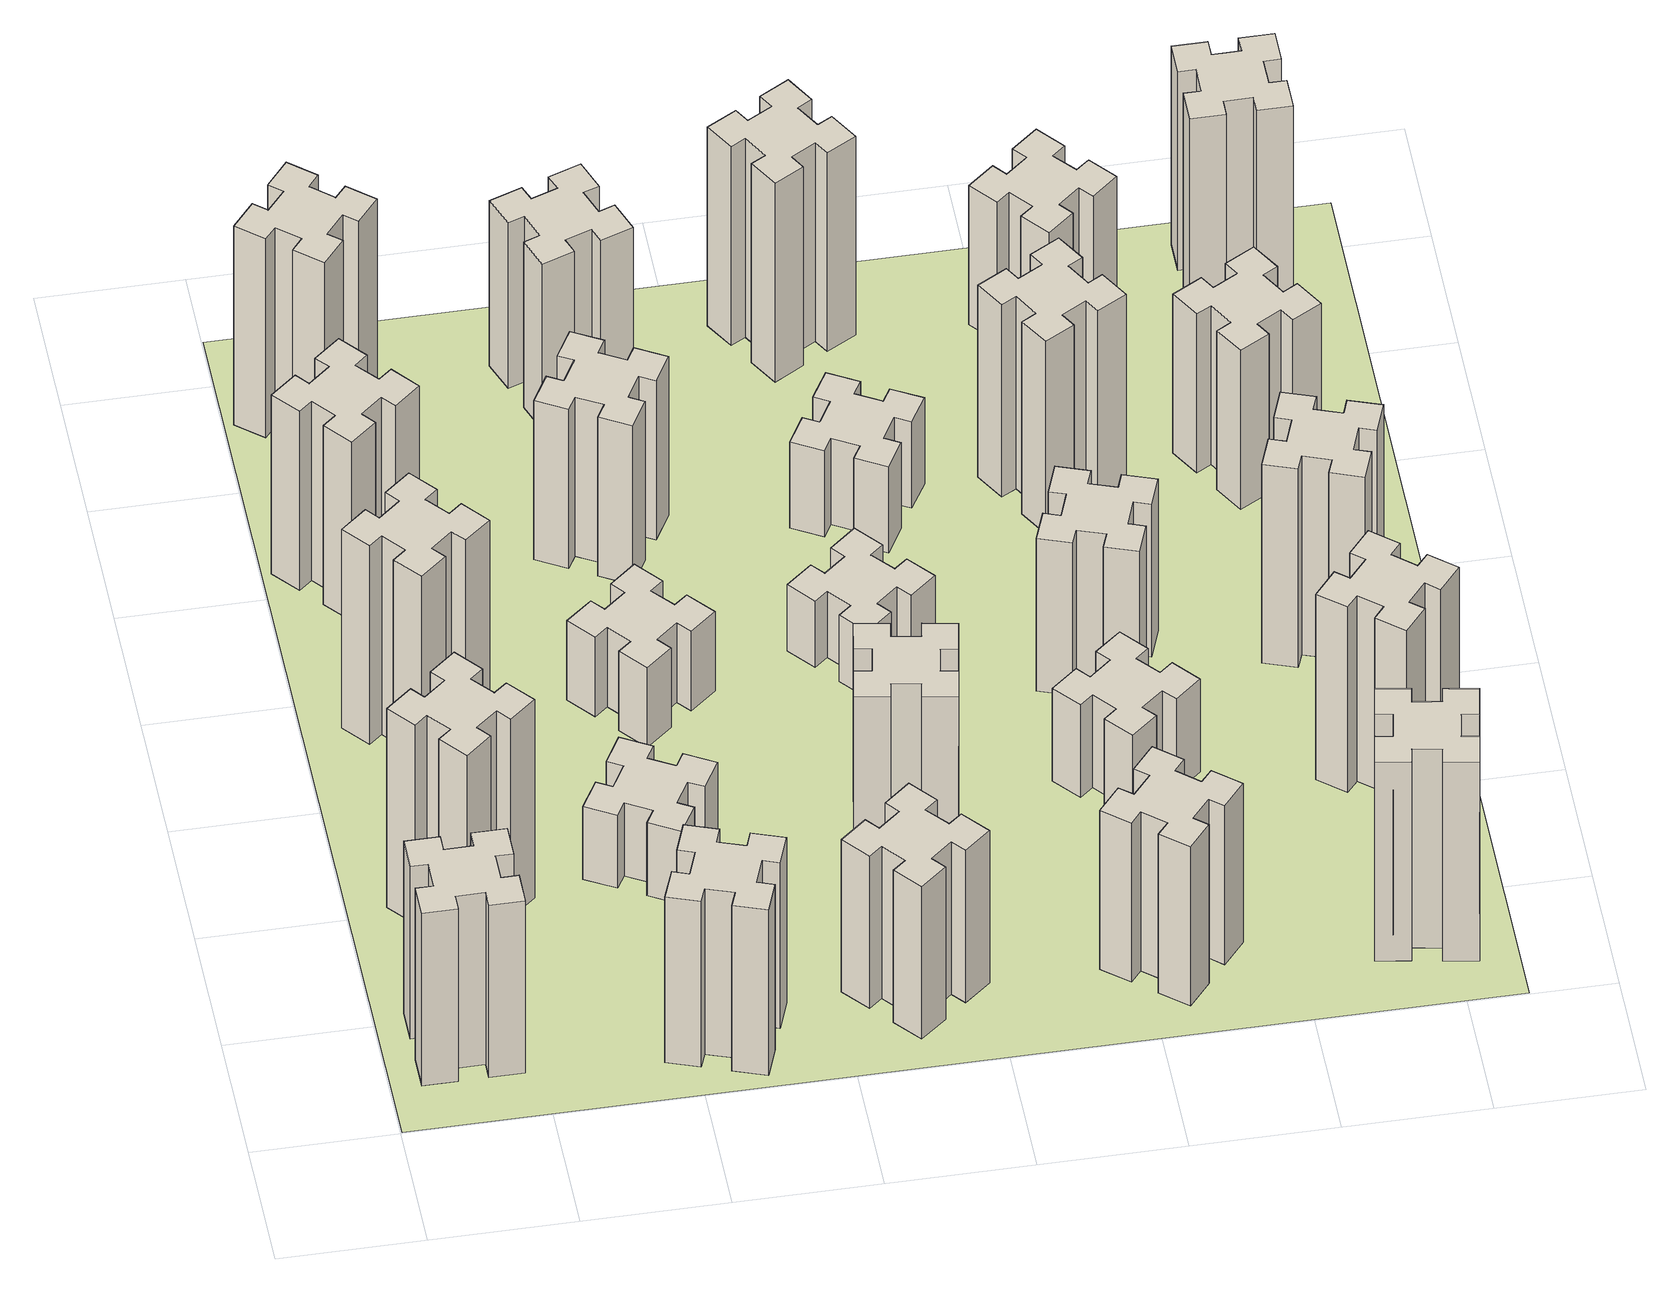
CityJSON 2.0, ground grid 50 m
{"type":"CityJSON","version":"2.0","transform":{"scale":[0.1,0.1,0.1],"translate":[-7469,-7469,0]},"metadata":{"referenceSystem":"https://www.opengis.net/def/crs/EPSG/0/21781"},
"CityObjects":{
"building1":{"type":"Building","attributes":{"class":"1000","function":"1000","usage":"1000","yearOfConstruction":2016,"roofType":"1000","measuredHeight":78,"storeysAboveGround":30,"storeysBelowGround":0},"geometry":[{"type":"Solid","lod":"1","boundaries":[[[[0,1,2,3,4,5,6,7,8,9,10,11,12,13,14,15,16,17,18,19]],[[17,16,20,21]],[[16,15,22,20]],[[15,14,23,22]],[[14,13,24,23]],[[13,12,25,24]],[[12,11,26,25]],[[11,10,27,26]],[[10,9,28,27]],[[9,8,29,28]],[[8,7,30,29]],[[7,6,31,30]],[[6,5,32,31]],[[5,4,33,32]],[[4,3,34,33]],[[3,2,35,34]],[[2,1,36,35]],[[1,0,37,36]],[[0,19,38,37]],[[19,18,39,38]],[[18,17,21,39]],[[24,25,26,27,28,29,30,31,32,33,34,35,36,37,38,39,21,20,22,23]]]]}]},
"building2":{"type":"Building","attributes":{"class":"1000","function":"1000","usage":"1000","yearOfConstruction":2016,"roofType":"1000","measuredHeight":90,"storeysAboveGround":30,"storeysBelowGround":0},"geometry":[{"type":"Solid","lod":"1","boundaries":[[[[40,41,42,43,44,45,46,47,48,49,50,51,52,53,54,55,56,57,58,59]],[[57,56,60,61]],[[56,55,62,60]],[[55,54,63,62]],[[54,53,64,63]],[[53,52,65,64]],[[52,51,66,65]],[[51,50,67,66]],[[50,49,68,67]],[[49,48,69,68]],[[48,47,70,69]],[[47,46,71,70]],[[46,45,72,71]],[[45,44,73,72]],[[44,43,74,73]],[[43,42,75,74]],[[42,41,76,75]],[[41,40,77,76]],[[40,59,78,77]],[[59,58,79,78]],[[58,57,61,79]],[[64,65,66,67,68,69,70,71,72,73,74,75,76,77,78,79,61,60,62,63]]]]}]},
"building3":{"type":"Building","attributes":{"class":"1000","function":"1000","usage":"1000","yearOfConstruction":2016,"roofType":"1000","measuredHeight":90,"storeysAboveGround":30,"storeysBelowGround":0},"geometry":[{"type":"Solid","lod":"1","boundaries":[[[[80,81,82,83,84,85,86,87,88,89,90,91,92,93,94,95,96,97,98,99]],[[97,96,100,101]],[[96,95,102,100]],[[95,94,103,102]],[[94,93,104,103]],[[93,92,105,104]],[[92,91,106,105]],[[91,90,107,106]],[[90,89,108,107]],[[89,88,109,108]],[[88,87,110,109]],[[87,86,111,110]],[[86,85,112,111]],[[85,84,113,112]],[[84,83,114,113]],[[83,82,115,114]],[[82,81,116,115]],[[81,80,117,116]],[[80,99,118,117]],[[99,98,119,118]],[[98,97,101,119]],[[104,105,106,107,108,109,110,111,112,113,114,115,116,117,118,119,101,100,102,103]]]]}]},
"building4":{"type":"Building","attributes":{"class":"1000","function":"1000","usage":"1000","yearOfConstruction":2016,"roofType":"1000","measuredHeight":81,"storeysAboveGround":30,"storeysBelowGround":0},"geometry":[{"type":"Solid","lod":"1","boundaries":[[[[120,121,122,123,124,125,126,127,128,129,130,131,132,133,134,135,136,137,138,139]],[[137,136,140,141]],[[136,135,142,140]],[[135,134,143,142]],[[134,133,144,143]],[[133,132,145,144]],[[132,131,146,145]],[[131,130,147,146]],[[130,129,148,147]],[[129,128,149,148]],[[128,127,150,149]],[[127,126,151,150]],[[126,125,152,151]],[[125,124,153,152]],[[124,123,154,153]],[[123,122,155,154]],[[122,121,156,155]],[[121,120,157,156]],[[120,139,158,157]],[[139,138,159,158]],[[138,137,141,159]],[[144,145,146,147,148,149,150,151,152,153,154,155,156,157,158,159,141,140,142,143]]]]}]},
"building5":{"type":"Building","attributes":{"class":"1000","function":"1000","usage":"1000","yearOfConstruction":2016,"roofType":"1000","measuredHeight":75,"storeysAboveGround":30,"storeysBelowGround":0},"geometry":[{"type":"Solid","lod":"1","boundaries":[[[[160,161,162,163,164,165,166,167,168,169,170,171,172,173,174,175,176,177,178,179]],[[177,176,180,181]],[[176,175,182,180]],[[175,174,183,182]],[[174,173,184,183]],[[173,172,185,184]],[[172,171,186,185]],[[171,170,187,186]],[[170,169,188,187]],[[169,168,189,188]],[[168,167,190,189]],[[167,166,191,190]],[[166,165,192,191]],[[165,164,193,192]],[[164,163,194,193]],[[163,162,195,194]],[[162,161,196,195]],[[161,160,197,196]],[[160,179,198,197]],[[179,178,199,198]],[[178,177,181,199]],[[184,185,186,187,188,189,190,191,192,193,194,195,196,197,198,199,181,180,182,183]]]]}]},
"building6":{"type":"Building","attributes":{"class":"1000","function":"1000","usage":"1000","yearOfConstruction":2016,"roofType":"1000","measuredHeight":90,"storeysAboveGround":30,"storeysBelowGround":0},"geometry":[{"type":"Solid","lod":"1","boundaries":[[[[200,201,202,203,204,205,206,207,208,209,210,211,212,213,214,215,216,217,218,219]],[[217,216,220,221]],[[216,215,222,220]],[[215,214,223,222]],[[214,213,224,223]],[[213,212,225,224]],[[212,211,226,225]],[[211,210,227,226]],[[210,209,228,227]],[[209,208,229,228]],[[208,207,230,229]],[[207,206,231,230]],[[206,205,232,231]],[[205,204,233,232]],[[204,203,234,233]],[[203,202,235,234]],[[202,201,236,235]],[[201,200,237,236]],[[200,219,238,237]],[[219,218,239,238]],[[218,217,221,239]],[[224,225,226,227,228,229,230,231,232,233,234,235,236,237,238,239,221,220,222,223]]]]}]},
"building7":{"type":"Building","attributes":{"class":"1000","function":"1000","usage":"1000","yearOfConstruction":2016,"roofType":"1000","measuredHeight":33,"storeysAboveGround":30,"storeysBelowGround":0},"geometry":[{"type":"Solid","lod":"1","boundaries":[[[[240,241,242,243,244,245,246,247,248,249,250,251,252,253,254,255,256,257,258,259]],[[257,256,260,261]],[[256,255,262,260]],[[255,254,263,262]],[[254,253,264,263]],[[253,252,265,264]],[[252,251,266,265]],[[251,250,267,266]],[[250,249,268,267]],[[249,248,269,268]],[[248,247,270,269]],[[247,246,271,270]],[[246,245,272,271]],[[245,244,273,272]],[[244,243,274,273]],[[243,242,275,274]],[[242,241,276,275]],[[241,240,277,276]],[[240,259,278,277]],[[259,258,279,278]],[[258,257,261,279]],[[264,265,266,267,268,269,270,271,272,273,274,275,276,277,278,279,261,260,262,263]]]]}]},
"building8":{"type":"Building","attributes":{"class":"1000","function":"1000","usage":"1000","yearOfConstruction":2016,"roofType":"1000","measuredHeight":36,"storeysAboveGround":30,"storeysBelowGround":0},"geometry":[{"type":"Solid","lod":"1","boundaries":[[[[280,281,282,283,284,285,286,287,288,289,290,291,292,293,294,295,296,297,298,299]],[[297,296,300,301]],[[296,295,302,300]],[[295,294,303,302]],[[294,293,304,303]],[[293,292,305,304]],[[292,291,306,305]],[[291,290,307,306]],[[290,289,308,307]],[[289,288,309,308]],[[288,287,310,309]],[[287,286,311,310]],[[286,285,312,311]],[[285,284,313,312]],[[284,283,314,313]],[[283,282,315,314]],[[282,281,316,315]],[[281,280,317,316]],[[280,299,318,317]],[[299,298,319,318]],[[298,297,301,319]],[[304,305,306,307,308,309,310,311,312,313,314,315,316,317,318,319,301,300,302,303]]]]}]},
"building9":{"type":"Building","attributes":{"class":"1000","function":"1000","usage":"1000","yearOfConstruction":2016,"roofType":"1000","measuredHeight":69,"storeysAboveGround":30,"storeysBelowGround":0},"geometry":[{"type":"Solid","lod":"1","boundaries":[[[[320,321,322,323,324,325,326,327,328,329,330,331,332,333,334,335,336,337,338,339]],[[337,336,340,341]],[[336,335,342,340]],[[335,334,343,342]],[[334,333,344,343]],[[333,332,345,344]],[[332,331,346,345]],[[331,330,347,346]],[[330,329,348,347]],[[329,328,349,348]],[[328,327,350,349]],[[327,326,351,350]],[[326,325,352,351]],[[325,324,353,352]],[[324,323,354,353]],[[323,322,355,354]],[[322,321,356,355]],[[321,320,357,356]],[[320,339,358,357]],[[339,338,359,358]],[[338,337,341,359]],[[344,345,346,347,348,349,350,351,352,353,354,355,356,357,358,359,341,340,342,343]]]]}]},
"building10":{"type":"Building","attributes":{"class":"1000","function":"1000","usage":"1000","yearOfConstruction":2016,"roofType":"1000","measuredHeight":72,"storeysAboveGround":30,"storeysBelowGround":0},"geometry":[{"type":"Solid","lod":"1","boundaries":[[[[360,361,362,363,364,365,366,367,368,369,370,371,372,373,374,375,376,377,378,379]],[[377,376,380,381]],[[376,375,382,380]],[[375,374,383,382]],[[374,373,384,383]],[[373,372,385,384]],[[372,371,386,385]],[[371,370,387,386]],[[370,369,388,387]],[[369,368,389,388]],[[368,367,390,389]],[[367,366,391,390]],[[366,365,392,391]],[[365,364,393,392]],[[364,363,394,393]],[[363,362,395,394]],[[362,361,396,395]],[[361,360,397,396]],[[360,379,398,397]],[[379,378,399,398]],[[378,377,381,399]],[[384,385,386,387,388,389,390,391,392,393,394,395,396,397,398,399,381,380,382,383]]]]}]},
"building11":{"type":"Building","attributes":{"class":"1000","function":"1000","usage":"1000","yearOfConstruction":2016,"roofType":"1000","measuredHeight":75,"storeysAboveGround":30,"storeysBelowGround":0},"geometry":[{"type":"Solid","lod":"1","boundaries":[[[[400,401,402,403,404,405,406,407,408,409,410,411,412,413,414,415,416,417,418,419]],[[417,416,420,421]],[[416,415,422,420]],[[415,414,423,422]],[[414,413,424,423]],[[413,412,425,424]],[[412,411,426,425]],[[411,410,427,426]],[[410,409,428,427]],[[409,408,429,428]],[[408,407,430,429]],[[407,406,431,430]],[[406,405,432,431]],[[405,404,433,432]],[[404,403,434,433]],[[403,402,435,434]],[[402,401,436,435]],[[401,400,437,436]],[[400,419,438,437]],[[419,418,439,438]],[[418,417,421,439]],[[424,425,426,427,428,429,430,431,432,433,434,435,436,437,438,439,421,420,422,423]]]]}]},
"building12":{"type":"Building","attributes":{"class":"1000","function":"1000","usage":"1000","yearOfConstruction":2016,"roofType":"1000","measuredHeight":75,"storeysAboveGround":30,"storeysBelowGround":0},"geometry":[{"type":"Solid","lod":"1","boundaries":[[[[440,441,442,443,444,445,446,447,448,449,450,451,452,453,454,455,456,457,458,459]],[[457,456,460,461]],[[456,455,462,460]],[[455,454,463,462]],[[454,453,464,463]],[[453,452,465,464]],[[452,451,466,465]],[[451,450,467,466]],[[450,449,468,467]],[[449,448,469,468]],[[448,447,470,469]],[[447,446,471,470]],[[446,445,472,471]],[[445,444,473,472]],[[444,443,474,473]],[[443,442,475,474]],[[442,441,476,475]],[[441,440,477,476]],[[440,459,478,477]],[[459,458,479,478]],[[458,457,461,479]],[[464,465,466,467,468,469,470,471,472,473,474,475,476,477,478,479,461,460,462,463]]]]}]},
"building13":{"type":"Building","attributes":{"class":"1000","function":"1000","usage":"1000","yearOfConstruction":2016,"roofType":"1000","measuredHeight":30,"storeysAboveGround":30,"storeysBelowGround":0},"geometry":[{"type":"Solid","lod":"1","boundaries":[[[[480,481,482,483,484,485,486,487,488,489,490,491,492,493,494,495,496,497,498,499]],[[497,496,500,501]],[[496,495,502,500]],[[495,494,503,502]],[[494,493,504,503]],[[493,492,505,504]],[[492,491,506,505]],[[491,490,507,506]],[[490,489,508,507]],[[489,488,509,508]],[[488,487,510,509]],[[487,486,511,510]],[[486,485,512,511]],[[485,484,513,512]],[[484,483,514,513]],[[483,482,515,514]],[[482,481,516,515]],[[481,480,517,516]],[[480,499,518,517]],[[499,498,519,518]],[[498,497,501,519]],[[504,505,506,507,508,509,510,511,512,513,514,515,516,517,518,519,501,500,502,503]]]]}]},
"building14":{"type":"Building","attributes":{"class":"1000","function":"1000","usage":"1000","yearOfConstruction":2016,"roofType":"1000","measuredHeight":72,"storeysAboveGround":30,"storeysBelowGround":0},"geometry":[{"type":"Solid","lod":"1","boundaries":[[[[520,521,522,523,524,525,526,527,528,529,530,531,532,533,534,535,536,537,538,539]],[[537,536,540,541]],[[536,535,542,540]],[[535,534,543,542]],[[534,533,544,543]],[[533,532,545,544]],[[532,531,546,545]],[[531,530,547,546]],[[530,529,548,547]],[[529,528,549,548]],[[528,527,550,549]],[[527,526,551,550]],[[526,525,552,551]],[[525,524,553,552]],[[524,523,554,553]],[[523,522,555,554]],[[522,521,556,555]],[[521,520,557,556]],[[520,539,558,557]],[[539,538,559,558]],[[538,537,541,559]],[[544,545,546,547,548,549,550,551,552,553,554,555,556,557,558,559,541,540,542,543]]]]}]},
"building15":{"type":"Building","attributes":{"class":"1000","function":"1000","usage":"1000","yearOfConstruction":2016,"roofType":"1000","measuredHeight":39,"storeysAboveGround":30,"storeysBelowGround":0},"geometry":[{"type":"Solid","lod":"1","boundaries":[[[[560,561,562,563,564,565,566,567,568,569,570,571,572,573,574,575,576,577,578,579]],[[577,576,580,581]],[[576,575,582,580]],[[575,574,583,582]],[[574,573,584,583]],[[573,572,585,584]],[[572,571,586,585]],[[571,570,587,586]],[[570,569,588,587]],[[569,568,589,588]],[[568,567,590,589]],[[567,566,591,590]],[[566,565,592,591]],[[565,564,593,592]],[[564,563,594,593]],[[563,562,595,594]],[[562,561,596,595]],[[561,560,597,596]],[[560,579,598,597]],[[579,578,599,598]],[[578,577,581,599]],[[584,585,586,587,588,589,590,591,592,593,594,595,596,597,598,599,581,580,582,583]]]]}]},
"building16":{"type":"Building","attributes":{"class":"1000","function":"1000","usage":"1000","yearOfConstruction":2016,"roofType":"1000","measuredHeight":90,"storeysAboveGround":30,"storeysBelowGround":0},"geometry":[{"type":"Solid","lod":"1","boundaries":[[[[600,601,602,603,604,605,606,607,608,609,610,611,612,613,614,615,616,617,618,619]],[[617,616,620,621]],[[616,615,622,620]],[[615,614,623,622]],[[614,613,624,623]],[[613,612,625,624]],[[612,611,626,625]],[[611,610,627,626]],[[610,609,628,627]],[[609,608,629,628]],[[608,607,630,629]],[[607,606,631,630]],[[606,605,632,631]],[[605,604,633,632]],[[604,603,634,633]],[[603,602,635,634]],[[602,601,636,635]],[[601,600,637,636]],[[600,619,638,637]],[[619,618,639,638]],[[618,617,621,639]],[[624,625,626,627,628,629,630,631,632,633,634,635,636,637,638,639,621,620,622,623]]]]}]},
"building17":{"type":"Building","attributes":{"class":"1000","function":"1000","usage":"1000","yearOfConstruction":2016,"roofType":"1000","measuredHeight":42,"storeysAboveGround":30,"storeysBelowGround":0},"geometry":[{"type":"Solid","lod":"1","boundaries":[[[[640,641,642,643,644,645,646,647,648,649,650,651,652,653,654,655,656,657,658,659]],[[657,656,660,661]],[[656,655,662,660]],[[655,654,663,662]],[[654,653,664,663]],[[653,652,665,664]],[[652,651,666,665]],[[651,650,667,666]],[[650,649,668,667]],[[649,648,669,668]],[[648,647,670,669]],[[647,646,671,670]],[[646,645,672,671]],[[645,644,673,672]],[[644,643,674,673]],[[643,642,675,674]],[[642,641,676,675]],[[641,640,677,676]],[[640,659,678,677]],[[659,658,679,678]],[[658,657,661,679]],[[664,665,666,667,668,669,670,671,672,673,674,675,676,677,678,679,661,660,662,663]]]]}]},
"building18":{"type":"Building","attributes":{"class":"1000","function":"1000","usage":"1000","yearOfConstruction":2016,"roofType":"1000","measuredHeight":69,"storeysAboveGround":30,"storeysBelowGround":0},"geometry":[{"type":"Solid","lod":"1","boundaries":[[[[680,681,682,683,684,685,686,687,688,689,690,691,692,693,694,695,696,697,698,699]],[[697,696,700,701]],[[696,695,702,700]],[[695,694,703,702]],[[694,693,704,703]],[[693,692,705,704]],[[692,691,706,705]],[[691,690,707,706]],[[690,689,708,707]],[[689,688,709,708]],[[688,687,710,709]],[[687,686,711,710]],[[686,685,712,711]],[[685,684,713,712]],[[684,683,714,713]],[[683,682,715,714]],[[682,681,716,715]],[[681,680,717,716]],[[680,699,718,717]],[[699,698,719,718]],[[698,697,701,719]],[[704,705,706,707,708,709,710,711,712,713,714,715,716,717,718,719,701,700,702,703]]]]}]},
"building19":{"type":"Building","attributes":{"class":"1000","function":"1000","usage":"1000","yearOfConstruction":2016,"roofType":"1000","measuredHeight":87,"storeysAboveGround":30,"storeysBelowGround":0},"geometry":[{"type":"Solid","lod":"1","boundaries":[[[[720,721,722,723,724,725,726,727,728,729,730,731,732,733,734,735,736,737,738,739]],[[737,736,740,741]],[[736,735,742,740]],[[735,734,743,742]],[[734,733,744,743]],[[733,732,745,744]],[[732,731,746,745]],[[731,730,747,746]],[[730,729,748,747]],[[729,728,749,748]],[[728,727,750,749]],[[727,726,751,750]],[[726,725,752,751]],[[725,724,753,752]],[[724,723,754,753]],[[723,722,755,754]],[[722,721,756,755]],[[721,720,757,756]],[[720,739,758,757]],[[739,738,759,758]],[[738,737,741,759]],[[744,745,746,747,748,749,750,751,752,753,754,755,756,757,758,759,741,740,742,743]]]]}]},
"building20":{"type":"Building","attributes":{"class":"1000","function":"1000","usage":"1000","yearOfConstruction":2016,"roofType":"1000","measuredHeight":90,"storeysAboveGround":30,"storeysBelowGround":0},"geometry":[{"type":"Solid","lod":"1","boundaries":[[[[760,761,762,763,764,765,766,767,768,769,770,771,772,773,774,775,776,777,778,779]],[[777,776,780,781]],[[776,775,782,780]],[[775,774,783,782]],[[774,773,784,783]],[[773,772,785,784]],[[772,771,786,785]],[[771,770,787,786]],[[770,769,788,787]],[[769,768,789,788]],[[768,767,790,789]],[[767,766,791,790]],[[766,765,792,791]],[[765,764,793,792]],[[764,763,794,793]],[[763,762,795,794]],[[762,761,796,795]],[[761,760,797,796]],[[760,779,798,797]],[[779,778,799,798]],[[778,777,781,799]],[[784,785,786,787,788,789,790,791,792,793,794,795,796,797,798,799,781,780,782,783]]]]}]},
"building21":{"type":"Building","attributes":{"class":"1000","function":"1000","usage":"1000","yearOfConstruction":2016,"roofType":"1000","measuredHeight":63,"storeysAboveGround":30,"storeysBelowGround":0},"geometry":[{"type":"Solid","lod":"1","boundaries":[[[[800,801,802,803,804,805,806,807,808,809,810,811,812,813,814,815,816,817,818,819]],[[817,816,820,821]],[[816,815,822,820]],[[815,814,823,822]],[[814,813,824,823]],[[813,812,825,824]],[[812,811,826,825]],[[811,810,827,826]],[[810,809,828,827]],[[809,808,829,828]],[[808,807,830,829]],[[807,806,831,830]],[[806,805,832,831]],[[805,804,833,832]],[[804,803,834,833]],[[803,802,835,834]],[[802,801,836,835]],[[801,800,837,836]],[[800,819,838,837]],[[819,818,839,838]],[[818,817,821,839]],[[824,825,826,827,828,829,830,831,832,833,834,835,836,837,838,839,821,820,822,823]]]]}]},
"building22":{"type":"Building","attributes":{"class":"1000","function":"1000","usage":"1000","yearOfConstruction":2016,"roofType":"1000","measuredHeight":84,"storeysAboveGround":30,"storeysBelowGround":0},"geometry":[{"type":"Solid","lod":"1","boundaries":[[[[840,841,842,843,844,845,846,847,848,849,850,851,852,853,854,855,856,857,858,859]],[[857,856,860,861]],[[856,855,862,860]],[[855,854,863,862]],[[854,853,864,863]],[[853,852,865,864]],[[852,851,866,865]],[[851,850,867,866]],[[850,849,868,867]],[[849,848,869,868]],[[848,847,870,869]],[[847,846,871,870]],[[846,845,872,871]],[[845,844,873,872]],[[844,843,874,873]],[[843,842,875,874]],[[842,841,876,875]],[[841,840,877,876]],[[840,859,878,877]],[[859,858,879,878]],[[858,857,861,879]],[[864,865,866,867,868,869,870,871,872,873,874,875,876,877,878,879,861,860,862,863]]]]}]},
"building23":{"type":"Building","attributes":{"class":"1000","function":"1000","usage":"1000","yearOfConstruction":2016,"roofType":"1000","measuredHeight":90,"storeysAboveGround":30,"storeysBelowGround":0},"geometry":[{"type":"Solid","lod":"1","boundaries":[[[[880,881,882,883,884,885,886,887,888,889,890,891,892,893,894,895,896,897,898,899]],[[897,896,900,901]],[[896,895,902,900]],[[895,894,903,902]],[[894,893,904,903]],[[893,892,905,904]],[[892,891,906,905]],[[891,890,907,906]],[[890,889,908,907]],[[889,888,909,908]],[[888,887,910,909]],[[887,886,911,910]],[[886,885,912,911]],[[885,884,913,912]],[[884,883,914,913]],[[883,882,915,914]],[[882,881,916,915]],[[881,880,917,916]],[[880,899,918,917]],[[899,898,919,918]],[[898,897,901,919]],[[904,905,906,907,908,909,910,911,912,913,914,915,916,917,918,919,901,900,902,903]]]]}]},
"building24":{"type":"Building","attributes":{"class":"1000","function":"1000","usage":"1000","yearOfConstruction":2016,"roofType":"1000","measuredHeight":72,"storeysAboveGround":30,"storeysBelowGround":0},"geometry":[{"type":"Solid","lod":"1","boundaries":[[[[920,921,922,923,924,925,926,927,928,929,930,931,932,933,934,935,936,937,938,939]],[[937,936,940,941]],[[936,935,942,940]],[[935,934,943,942]],[[934,933,944,943]],[[933,932,945,944]],[[932,931,946,945]],[[931,930,947,946]],[[930,929,948,947]],[[929,928,949,948]],[[928,927,950,949]],[[927,926,951,950]],[[926,925,952,951]],[[925,924,953,952]],[[924,923,954,953]],[[923,922,955,954]],[[922,921,956,955]],[[921,920,957,956]],[[920,939,958,957]],[[939,938,959,958]],[[938,937,941,959]],[[944,945,946,947,948,949,950,951,952,953,954,955,956,957,958,959,941,940,942,943]]]]}]},
"building25":{"type":"Building","attributes":{"class":"1000","function":"1000","usage":"1000","yearOfConstruction":2016,"roofType":"1000","measuredHeight":90,"storeysAboveGround":30,"storeysBelowGround":0},"geometry":[{"type":"Solid","lod":"1","boundaries":[[[[960,961,962,963,964,965,966,967,968,969,970,971,972,973,974,975,976,977,978,979]],[[977,976,980,981]],[[976,975,982,980]],[[975,974,983,982]],[[974,973,984,983]],[[973,972,985,984]],[[972,971,986,985]],[[971,970,987,986]],[[970,969,988,987]],[[969,968,989,988]],[[968,967,990,989]],[[967,966,991,990]],[[966,965,992,991]],[[965,964,993,992]],[[964,963,994,993]],[[963,962,995,994]],[[962,961,996,995]],[[961,960,997,996]],[[960,979,998,997]],[[979,978,999,998]],[[978,977,981,999]],[[984,985,986,987,988,989,990,991,992,993,994,995,996,997,998,999,981,980,982,983]]]]}]},
"landuse1":{"type":"LandUse","attributes":{"name":"plot1","function":"1010"},"geometry":[{"type":"MultiSurface","lod":"1","boundaries":[[[1000,1001,1002,1003]]]}]}
},
"vertices":[
[165,425,0],[165,325,0],[105,325,0],[105,205,0],[225,205,0],[225,265,0],[325,265,0],[325,205,0],[445,205,0],[445,325,0],[385,325,0],[385,425,0],[445,425,0],[445,545,0],[325,545,0],[325,485,0],[225,485,0],[225,545,0],[105,545,0],[105,425,0],[225,485,780],[225,545,780],[325,485,780],[325,545,780],[445,545,780],[445,425,780],[385,425,780],[385,325,780],[445,325,780],[445,205,780],[325,205,780],[325,265,780],[225,265,780],[225,205,780],[105,205,780],[105,325,780],[165,325,780],[165,425,780],[105,425,780],[105,545,780],
[492,1048,0],[427,1124,0],[473,1163,0],[396,1255,0],[304,1178,0],[343,1132,0],[266,1067,0],[228,1113,0],[136,1036,0],[213,944,0],[259,983,0],[323,906,0],[277,868,0],[354,776,0],[446,853,0],[408,899,0],[484,963,0],[523,917,0],[615,994,0],[538,1086,0],[484,963,900],[523,917,900],[408,899,900],[446,853,900],[354,776,900],[277,868,900],[323,906,900],[259,983,900],[213,944,900],[136,1036,900],[228,1113,900],[266,1067,900],[343,1132,900],[304,1178,900],[396,1255,900],[473,1163,900],[427,1124,900],[492,1048,900],[538,1086,900],[615,994,900],
[492,1888,0],[427,1964,0],[473,2003,0],[396,2095,0],[304,2018,0],[343,1972,0],[266,1907,0],[228,1953,0],[136,1876,0],[213,1784,0],[259,1823,0],[323,1746,0],[277,1708,0],[354,1616,0],[446,1693,0],[408,1739,0],[484,1803,0],[523,1757,0],[615,1834,0],[538,1926,0],[484,1803,900],[523,1757,900],[408,1739,900],[446,1693,900],[354,1616,900],[277,1708,900],[323,1746,900],[259,1823,900],[213,1784,900],[136,1876,900],[228,1953,900],[266,1907,900],[343,1972,900],[304,2018,900],[396,2095,900],[473,2003,900],[427,1964,900],[492,1888,900],[538,1926,900],[615,1834,900],
[243,2712,0],[166,2647,0],[128,2693,0],[36,2616,0],[113,2524,0],[159,2563,0],[223,2486,0],[177,2448,0],[254,2356,0],[346,2433,0],[308,2479,0],[384,2543,0],[423,2497,0],[515,2574,0],[438,2666,0],[392,2628,0],[327,2704,0],[373,2743,0],[296,2835,0],[204,2758,0],[327,2704,810],[373,2743,810],[392,2628,810],[438,2666,810],[515,2574,810],[423,2497,810],[384,2543,810],[308,2479,810],[346,2433,810],[254,2356,810],[177,2448,810],[223,2486,810],[159,2563,810],[113,2524,810],[36,2616,810],[128,2693,810],[166,2647,810],[243,2712,810],[204,2758,810],[296,2835,810],
[1029,360,0],[995,266,0],[939,287,0],[897,174,0],[1010,133,0],[1031,189,0],[1125,155,0],[1104,99,0],[1217,57,0],[1258,170,0],[1202,191,0],[1236,285,0],[1292,264,0],[1333,377,0],[1220,418,0],[1200,362,0],[1106,396,0],[1127,452,0],[1014,493,0],[973,380,0],[1106,396,750],[1127,452,750],[1200,362,750],[1220,418,750],[1333,377,750],[1292,264,750],[1236,285,750],[1202,191,750],[1258,170,750],[1217,57,750],[1104,99,750],[1125,155,750],[1031,189,750],[1010,133,750],[897,174,750],[939,287,750],[995,266,750],[1029,360,750],[973,380,750],[1014,493,750],
[384,3387,0],[308,3452,0],[346,3498,0],[254,3575,0],[177,3483,0],[223,3444,0],[159,3368,0],[113,3406,0],[36,3314,0],[128,3237,0],[166,3283,0],[243,3219,0],[204,3173,0],[296,3096,0],[373,3188,0],[327,3226,0],[392,3303,0],[438,3264,0],[515,3356,0],[423,3433,0],[392,3303,900],[438,3264,900],[327,3226,900],[373,3188,900],[296,3096,900],[204,3173,900],[243,3219,900],[166,3283,900],[128,3237,900],[36,3314,900],[113,3406,900],[159,3368,900],[223,3444,900],[177,3483,900],[254,3575,900],[346,3498,900],[308,3452,900],[384,3387,900],[423,3433,900],[515,3356,900],
[1086,1017,0],[1136,1104,0],[1188,1074,0],[1248,1178,0],[1144,1238,0],[1114,1186,0],[1027,1236,0],[1057,1288,0],[953,1348,0],[893,1244,0],[945,1214,0],[895,1127,0],[843,1157,0],[783,1053,0],[887,993,0],[917,1045,0],[1004,995,0],[974,943,0],[1078,883,0],[1138,987,0],[1004,995,330],[974,943,330],[917,1045,330],[887,993,330],[783,1053,330],[843,1157,330],[895,1127,330],[945,1214,330],[893,1244,330],[953,1348,330],[1057,1288,330],[1027,1236,330],[1114,1186,330],[1144,1238,330],[1248,1178,330],[1188,1074,330],[1136,1104,330],[1086,1017,330],[1138,987,330],[1078,883,330],
[1083,1972,0],[1006,1907,0],[968,1953,0],[876,1876,0],[953,1784,0],[999,1823,0],[1063,1746,0],[1017,1708,0],[1094,1616,0],[1186,1693,0],[1148,1739,0],[1224,1803,0],[1263,1757,0],[1355,1834,0],[1278,1926,0],[1232,1888,0],[1167,1964,0],[1213,2003,0],[1136,2095,0],[1044,2018,0],[1167,1964,360],[1213,2003,360],[1232,1888,360],[1278,1926,360],[1355,1834,360],[1263,1757,360],[1224,1803,360],[1148,1739,360],[1186,1693,360],[1094,1616,360],[1017,1708,360],[1063,1746,360],[999,1823,360],[953,1784,360],[876,1876,360],[968,1953,360],[1006,1907,360],[1083,1972,360],[1044,2018,360],[1136,2095,360],
[1639,343,0],[1703,266,0],[1657,228,0],[1734,136,0],[1826,213,0],[1788,259,0],[1864,323,0],[1903,277,0],[1995,354,0],[1918,446,0],[1872,408,0],[1807,484,0],[1853,523,0],[1776,615,0],[1684,538,0],[1723,492,0],[1646,427,0],[1608,473,0],[1516,396,0],[1593,304,0],[1646,427,690],[1608,473,690],[1723,492,690],[1684,538,690],[1776,615,690],[1853,523,690],[1807,484,690],[1872,408,690],[1918,446,690],[1995,354,690],[1903,277,690],[1864,323,690],[1788,259,690],[1826,213,690],[1734,136,690],[1657,228,690],[1703,266,690],[1639,343,690],[1593,304,690],[1516,396,690],
[1214,2666,0],[1127,2716,0],[1157,2768,0],[1053,2828,0],[993,2724,0],[1045,2694,0],[995,2607,0],[943,2637,0],[883,2533,0],[987,2473,0],[1017,2525,0],[1104,2475,0],[1074,2423,0],[1178,2363,0],[1238,2467,0],[1186,2497,0],[1236,2584,0],[1288,2554,0],[1348,2658,0],[1244,2718,0],[1236,2584,720],[1288,2554,720],[1186,2497,720],[1238,2467,720],[1178,2363,720],[1074,2423,720],[1104,2475,720],[1017,2525,720],[987,2473,720],[883,2533,720],[943,2637,720],[995,2607,720],[1045,2694,720],[993,2724,720],[1053,2828,720],[1157,2768,720],[1127,2716,720],[1214,2666,720],[1244,2718,720],[1348,2658,720],
[1125,3456,0],[1031,3422,0],[1010,3478,0],[897,3437,0],[939,3324,0],[995,3345,0],[1029,3251,0],[973,3230,0],[1014,3117,0],[1127,3159,0],[1106,3215,0],[1200,3249,0],[1220,3193,0],[1333,3234,0],[1292,3347,0],[1236,3326,0],[1202,3420,0],[1258,3440,0],[1217,3553,0],[1104,3512,0],[1202,3420,750],[1258,3440,750],[1236,3326,750],[1292,3347,750],[1333,3234,750],[1220,3193,750],[1200,3249,750],[1106,3215,750],[1127,3159,750],[1014,3117,750],[973,3230,750],[1029,3251,750],[995,3345,750],[939,3324,750],[897,3437,750],[1010,3478,750],[1031,3422,750],[1125,3456,750],[1104,3512,750],[1217,3553,750],
[1955,1047,0],[1972,1145,0],[2031,1135,0],[2052,1253,0],[1934,1274,0],[1924,1215,0],[1825,1232,0],[1836,1291,0],[1717,1312,0],[1697,1194,0],[1756,1184,0],[1738,1085,0],[1679,1096,0],[1658,977,0],[1777,957,0],[1787,1016,0],[1885,998,0],[1875,939,0],[1993,918,0],[2014,1037,0],[1885,998,750],[1875,939,750],[1787,1016,750],[1777,957,750],[1658,977,750],[1679,1096,750],[1738,1085,750],[1756,1184,750],[1697,1194,750],[1717,1312,750],[1836,1291,750],[1825,1232,750],[1924,1215,750],[1934,1274,750],[2052,1253,750],[2031,1135,750],[1972,1145,750],[1955,1047,750],[2014,1037,750],[1993,918,750],
[1972,1988,0],[1907,2064,0],[1953,2103,0],[1876,2195,0],[1784,2118,0],[1823,2072,0],[1746,2007,0],[1708,2053,0],[1616,1976,0],[1693,1884,0],[1739,1923,0],[1803,1846,0],[1757,1808,0],[1834,1716,0],[1926,1793,0],[1888,1839,0],[1964,1903,0],[2003,1857,0],[2095,1934,0],[2018,2026,0],[1964,1903,300],[2003,1857,300],[1888,1839,300],[1926,1793,300],[1834,1716,300],[1757,1808,300],[1803,1846,300],[1739,1923,300],[1693,1884,300],[1616,1976,300],[1708,2053,300],[1746,2007,300],[1823,2072,300],[1784,2118,300],[1876,2195,300],[1953,2103,300],[1907,2064,300],[1972,1988,300],[2018,2026,300],[2095,1934,300],
[2486,323,0],[2563,259,0],[2524,213,0],[2616,136,0],[2693,228,0],[2647,266,0],[2712,343,0],[2758,304,0],[2835,396,0],[2743,473,0],[2704,427,0],[2628,492,0],[2666,538,0],[2574,615,0],[2497,523,0],[2543,484,0],[2479,408,0],[2433,446,0],[2356,354,0],[2448,277,0],[2479,408,720],[2433,446,720],[2543,484,720],[2497,523,720],[2574,615,720],[2666,538,720],[2628,492,720],[2704,427,720],[2743,473,720],[2835,396,720],[2758,304,720],[2712,343,720],[2647,266,720],[2693,228,720],[2616,136,720],[2524,213,720],[2563,259,720],[2486,323,720],[2448,277,720],[2356,354,720],
[2026,2497,0],[2076,2584,0],[2128,2554,0],[2188,2658,0],[2084,2718,0],[2054,2666,0],[1967,2716,0],[1997,2768,0],[1893,2828,0],[1833,2724,0],[1885,2694,0],[1835,2607,0],[1783,2637,0],[1723,2533,0],[1827,2473,0],[1857,2525,0],[1944,2475,0],[1914,2423,0],[2018,2363,0],[2078,2467,0],[1944,2475,390],[1914,2423,390],[1857,2525,390],[1827,2473,390],[1723,2533,390],[1783,2637,390],[1835,2607,390],[1885,2694,390],[1833,2724,390],[1893,2828,390],[1997,2768,390],[1967,2716,390],[2054,2666,390],[2084,2718,390],[2188,2658,390],[2128,2554,390],[2076,2584,390],[2026,2497,390],[2078,2467,390],[2018,2363,390],
[1844,3556,0],[1757,3506,0],[1727,3558,0],[1623,3498,0],[1683,3394,0],[1735,3424,0],[1785,3337,0],[1733,3307,0],[1793,3203,0],[1897,3263,0],[1867,3315,0],[1954,3365,0],[1984,3313,0],[2088,3373,0],[2028,3477,0],[1976,3447,0],[1926,3534,0],[1978,3564,0],[1918,3668,0],[1814,3608,0],[1926,3534,900],[1978,3564,900],[1976,3447,900],[2028,3477,900],[2088,3373,900],[1984,3313,900],[1954,3365,900],[1867,3315,900],[1897,3263,900],[1793,3203,900],[1733,3307,900],[1785,3337,900],[1735,3424,900],[1683,3394,900],[1623,3498,900],[1727,3558,900],[1757,3506,900],[1844,3556,900],[1814,3608,900],[1918,3668,900],
[2563,1332,0],[2486,1267,0],[2448,1313,0],[2356,1236,0],[2433,1144,0],[2479,1183,0],[2543,1106,0],[2497,1068,0],[2574,976,0],[2666,1053,0],[2628,1099,0],[2704,1163,0],[2743,1117,0],[2835,1194,0],[2758,1286,0],[2712,1248,0],[2647,1324,0],[2693,1363,0],[2616,1455,0],[2524,1378,0],[2647,1324,420],[2693,1363,420],[2712,1248,420],[2758,1286,420],[2835,1194,420],[2743,1117,420],[2704,1163,420],[2628,1099,420],[2666,1053,420],[2574,976,420],[2497,1068,420],[2543,1106,420],[2479,1183,420],[2433,1144,420],[2356,1236,420],[2448,1313,420],[2486,1267,420],[2563,1332,420],[2524,1378,420],[2616,1455,420],
[2682,1671,0],[2716,1765,0],[2772,1744,0],[2813,1857,0],[2700,1898,0],[2680,1842,0],[2586,1876,0],[2607,1932,0],[2494,1973,0],[2453,1860,0],[2509,1840,0],[2475,1746,0],[2419,1767,0],[2377,1654,0],[2490,1613,0],[2511,1669,0],[2605,1635,0],[2584,1579,0],[2697,1537,0],[2738,1650,0],[2605,1635,690],[2584,1579,690],[2511,1669,690],[2490,1613,690],[2377,1654,690],[2419,1767,690],[2475,1746,690],[2509,1840,690],[2453,1860,690],[2494,1973,690],[2607,1932,690],[2586,1876,690],[2680,1842,690],[2700,1898,690],[2813,1857,690],[2772,1744,690],[2716,1765,690],[2682,1671,690],[2738,1650,690],[2697,1537,690],
[2607,2475,0],[2694,2525,0],[2724,2473,0],[2828,2533,0],[2768,2637,0],[2716,2607,0],[2666,2694,0],[2718,2724,0],[2658,2828,0],[2554,2768,0],[2584,2716,0],[2497,2666,0],[2467,2718,0],[2363,2658,0],[2423,2554,0],[2475,2584,0],[2525,2497,0],[2473,2467,0],[2533,2363,0],[2637,2423,0],[2525,2497,870],[2473,2467,870],[2475,2584,870],[2423,2554,870],[2363,2658,870],[2467,2718,870],[2497,2666,870],[2584,2716,870],[2554,2768,870],[2658,2828,870],[2718,2724,870],[2666,2694,870],[2716,2607,870],[2768,2637,870],[2828,2533,870],[2724,2473,870],[2694,2525,870],[2607,2475,870],[2637,2423,870],[2533,2363,870],
[3504,475,0],[3405,492,0],[3416,551,0],[3297,572,0],[3277,454,0],[3336,444,0],[3318,345,0],[3259,356,0],[3238,237,0],[3357,217,0],[3367,276,0],[3465,258,0],[3455,199,0],[3573,178,0],[3594,297,0],[3535,307,0],[3552,405,0],[3611,395,0],[3632,513,0],[3514,534,0],[3552,405,900],[3611,395,900],[3535,307,900],[3594,297,900],[3573,178,900],[3455,199,900],[3465,258,900],[3367,276,900],[3357,217,900],[3238,237,900],[3259,356,900],[3318,345,900],[3336,444,900],[3277,454,900],[3297,572,900],[3416,551,900],[3405,492,900],[3504,475,900],[3514,534,900],[3632,513,900],
[2812,3368,0],[2747,3444,0],[2793,3483,0],[2716,3575,0],[2624,3498,0],[2663,3452,0],[2586,3387,0],[2548,3433,0],[2456,3356,0],[2533,3264,0],[2579,3303,0],[2643,3226,0],[2597,3188,0],[2674,3096,0],[2766,3173,0],[2728,3219,0],[2804,3283,0],[2843,3237,0],[2935,3314,0],[2858,3406,0],[2804,3283,630],[2843,3237,630],[2728,3219,630],[2766,3173,630],[2674,3096,630],[2597,3188,630],[2643,3226,630],[2579,3303,630],[2533,3264,630],[2456,3356,630],[2548,3433,630],[2586,3387,630],[2663,3452,630],[2624,3498,630],[2716,3575,630],[2793,3483,630],[2747,3444,630],[2812,3368,630],[2858,3406,630],[2935,3314,630],
[3487,1006,0],[3552,1083,0],[3598,1044,0],[3675,1136,0],[3583,1213,0],[3544,1167,0],[3468,1232,0],[3506,1278,0],[3414,1355,0],[3337,1263,0],[3383,1224,0],[3319,1148,0],[3273,1186,0],[3196,1094,0],[3288,1017,0],[3326,1063,0],[3403,999,0],[3364,953,0],[3456,876,0],[3533,968,0],[3403,999,840],[3364,953,840],[3326,1063,840],[3288,1017,840],[3196,1094,840],[3273,1186,840],[3319,1148,840],[3383,1224,840],[3337,1263,840],[3414,1355,840],[3506,1278,840],[3468,1232,840],[3544,1167,840],[3583,1213,840],[3675,1136,840],[3598,1044,840],[3552,1083,840],[3487,1006,840],[3533,968,840],[3456,876,840],
[3420,1842,0],[3326,1876,0],[3347,1932,0],[3234,1973,0],[3193,1860,0],[3249,1840,0],[3215,1746,0],[3159,1767,0],[3117,1654,0],[3230,1613,0],[3251,1669,0],[3345,1635,0],[3324,1579,0],[3437,1537,0],[3478,1650,0],[3422,1671,0],[3456,1765,0],[3512,1744,0],[3553,1857,0],[3440,1898,0],[3456,1765,900],[3512,1744,900],[3422,1671,900],[3478,1650,900],[3437,1537,900],[3324,1579,900],[3345,1635,900],[3251,1669,900],[3230,1613,900],[3117,1654,900],[3159,1767,900],[3215,1746,900],[3249,1840,900],[3193,1860,900],[3234,1973,900],[3347,1932,900],[3326,1876,900],[3420,1842,900],[3440,1898,900],[3553,1857,900],
[3247,2475,0],[3334,2525,0],[3364,2473,0],[3468,2533,0],[3408,2637,0],[3356,2607,0],[3306,2694,0],[3358,2724,0],[3298,2828,0],[3194,2768,0],[3224,2716,0],[3137,2666,0],[3107,2718,0],[3003,2658,0],[3063,2554,0],[3115,2584,0],[3165,2497,0],[3113,2467,0],[3173,2363,0],[3277,2423,0],[3165,2497,720],[3113,2467,720],[3115,2584,720],[3063,2554,720],[3003,2658,720],[3107,2718,720],[3137,2666,720],[3224,2716,720],[3194,2768,720],[3298,2828,720],[3358,2724,720],[3306,2694,720],[3356,2607,720],[3408,2637,720],[3468,2533,720],[3364,2473,720],[3334,2525,720],[3247,2475,720],[3277,2423,720],[3173,2363,720],
[3285,3325,0],[3385,3325,0],[3385,3265,0],[3505,3265,0],[3505,3385,0],[3445,3385,0],[3445,3485,0],[3505,3485,0],[3505,3605,0],[3385,3605,0],[3385,3545,0],[3285,3545,0],[3285,3605,0],[3165,3605,0],[3165,3485,0],[3225,3485,0],[3225,3385,0],[3165,3385,0],[3165,3265,0],[3285,3265,0],[3225,3385,900],[3165,3385,900],[3225,3485,900],[3165,3485,900],[3165,3605,900],[3285,3605,900],[3285,3545,900],[3385,3545,900],[3385,3605,900],[3505,3605,900],[3505,3485,900],[3445,3485,900],[3445,3385,900],[3505,3385,900],[3505,3265,900],[3385,3265,900],[3385,3325,900],[3285,3325,900],[3285,3265,900],[3165,3265,900],
[5,3705,0],[3705,3705,0],[3705,5,0],[5,5,0]
]}
